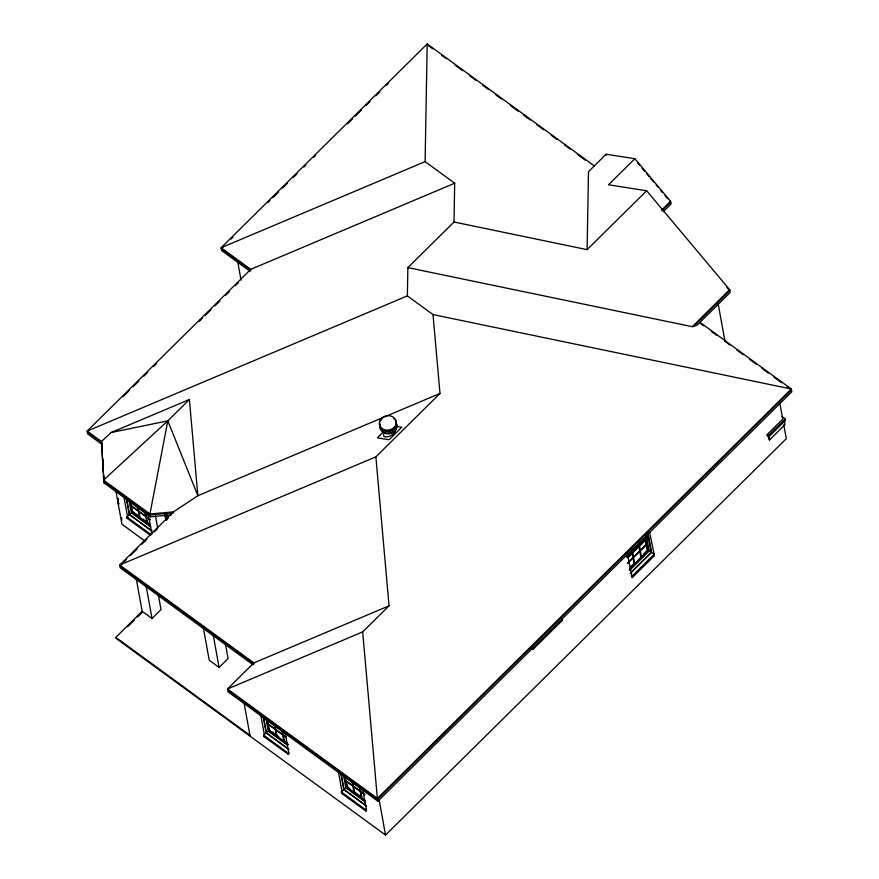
<?xml version="1.0" encoding="UTF-8"?>
<svg xmlns="http://www.w3.org/2000/svg" width="879" height="879" viewBox="0 0 879 879"><rect width="100%" height="100%" fill="white"/><g stroke="black" fill="none" stroke-linecap="round" stroke-linejoin="round"><path stroke-width="1.32" d="M433.017 314.594L439.983 393.462L375.882 456.86L389.034 605.829L253.833 662.92L227.474 688.993L227.991 691.784L377.882 801.198L791.836 391.792L791.331 389.001L433.017 314.594L407.373 295.882L407.878 267.623L454.003 222.002L454.696 183.217L425.106 161.615L427.194 43.95L594.303 165.911M454.003 222.002L587.106 249.647L588.49 171.658L606.103 154.232L634.869 158.725L670.534 201.258L671.051 204.06L663.293 211.729M380.025 424.568L380.398 429.227L382.761 432.27A8.504 7.208 -10.3 0 0 393.023 432.501A8.504 7.208 -10.3 0 0 396.528 424.03M380.003 427.392L380.189 425.491M253.24 664.909L120.225 567.823L119.709 565.032L173.46 511.875L197.863 495.712L189.392 399.495L167.823 420.832L149.946 513.984L150.452 516.775L171.35 514.907M383.486 434.204L384.057 436.687C388.65 437.885 395.759 434.16 395.627 429.073M427.194 43.95L221.123 247.757L221.629 250.559L250.119 271.347M223.233 246.768L221.288 248.691L250.878 270.282L250.713 269.359L221.123 247.757L425.106 161.615M231.012 239.077L232.957 237.154M267.952 202.544L269.897 200.621M272.809 197.742L278.643 191.974M282.533 188.128L287.389 183.315M293.223 177.547L297.113 173.701M303.914 166.977L305.859 165.054M313.638 157.363L315.583 155.44M347.655 123.719L352.523 118.907M355.435 116.028L361.269 110.26M366.125 105.447L370.015 101.601M375.849 95.833L379.739 91.987M386.54 85.263L388.485 83.34M123.357 396.407L129.191 390.628M133.092 386.782L138.926 381.003M143.793 376.19L147.694 372.333M153.528 366.565L156.451 363.675M199.28 321.307L202.203 318.429M205.126 315.539L210.971 309.76M214.861 305.903L219.728 301.09M225.562 295.322L229.463 291.465M235.297 285.686L238.22 282.796M150.353 535.3L127.136 518.357L126.884 516.962L129.279 514.589L126.356 498.536M152.155 531.081L129.565 514.589L131.356 512.82L129.092 500.327M150.661 526.301L132.213 512.842L133.114 511.952L137.454 515.116M127.136 518.357L127.73 517.764L124.071 497.635M126.598 559.319L119.885 565.966L254.009 663.854M130.444 555.517L137.157 548.881M141.958 544.134L146.76 539.387M154.429 531.795L157.308 528.949M167.867 518.5L165.955 520.401L164.955 515.05M783.771 424.711L786.309 438.687L385.54 835.05L115.984 638.308L115.808 637.374L142.167 611.312L152.034 618.508L161.022 609.619L158.385 595.116M127.697 626.727L134.531 619.959M137.454 617.069L142.343 612.245L136.179 578.338M634.869 158.725L608.51 184.799L646.658 190.754L729.647 289.707L730.163 292.509L697.091 325.208L692.267 326.68L407.878 267.623M383.167 432.138L377.355 437.885L389.122 439.731L401.725 427.26L396.495 426.447M587.106 249.647L646.658 190.754M661.821 209.883L670.534 201.258M661.986 210.817L670.71 202.192L670.227 201.84M203.236 627.276L209.235 660.25L219.091 667.447L228.079 658.569L225.442 644.054M377.882 801.198L377.377 798.396L227.474 688.993L362.675 631.902L389.034 605.829M285.049 732.383L288.949 753.841L288.356 754.435L264.03 736.679L263.777 735.284L266.172 732.921L263.25 716.857M289.048 749.413L266.458 732.921L268.249 731.141L265.985 718.648M287.554 744.623L269.106 731.163L270.007 730.273M264.03 736.679L264.623 736.097M692.267 326.68L729.647 289.707M693.872 326.197L729.823 290.641L729.339 290.301M288.356 754.435L288.697 752.446M362.873 790.342L366.532 810.471L365.928 811.064L341.601 793.308L341.349 791.913L343.744 789.54L340.832 773.487M366.631 806.032L344.041 789.551L345.832 787.771L343.557 775.278M365.137 801.252L346.689 787.793L347.59 786.903L347.128 784.343M341.601 793.308L342.206 792.715L338.305 771.246M366.279 809.076L365.928 811.064M626.881 556.055L636.297 546.749M638.176 544.892L645.702 537.443L646.691 538.157L626.925 557.715M626.958 556.253L645.713 537.706M532.289 648.966L532.949 649.449L562.307 620.42L561.395 618.541L562.307 620.42M627.32 556.473L646.197 537.794L645.746 535.333M628.024 557.44L647.724 537.97L647.01 534.091M627.617 562.857L632.924 557.616L632.034 552.671M646.504 544.178L640.319 550.309L639.418 545.365M627.705 563.329L633.012 558.077L634.133 564.252M646.592 544.65L640.395 550.77L641.516 556.945M630.276 567.219L634.979 562.56M643.45 554.188L647.219 550.463M629.716 568.625L647.713 550.825L645.604 539.245M629.375 569.801L648.208 551.177L645.878 538.366M629.54 570.46L649.229 550.99L646.735 537.245L647.724 537.97M782.046 416.547L785.266 418.898L785.518 420.294L768.751 436.885L767.433 435.918L767.18 434.523L782.749 419.118L779.904 403.417M767.433 435.918L768.685 435.808L769.455 440.005L785.024 424.601L784.266 420.404L782.321 422.327M768.751 436.885L768.488 435.49L785.266 418.898M773.553 430.996L776.476 428.106M630.573 572.833L651.207 552.43L647.57 532.465M630.342 573.339L651.548 552.364L648.142 533.641M654.174 554.286L654.426 555.682L632.265 577.602L632.012 576.206L654.174 554.286L651.548 552.364M636.429 572.361L638.352 570.449M646.065 562.835L649.911 559.022M150.452 516.775L104.052 482.923L101.448 441.522L111.204 432.512L189.392 399.495M439.983 393.462L197.885 495.701L167.823 420.832L103.546 480.121L149.946 513.984L173.46 511.875L173.624 512.809L150.111 514.918L103.711 481.055L103.425 475.726M454.696 183.217L250.713 269.359L87.164 431.095L87.669 433.896L101.953 444.313L102.382 452.3M407.373 295.882L87.164 431.095L101.448 441.522M375.882 456.86L119.709 565.032L253.833 662.92M111.204 432.512L167.823 420.832M119.247 503.788L118.357 503.876L117.885 498.47M428.469 45.686L432.897 48.916M441.752 55.377L446.18 58.607M455.036 65.079L462.783 70.727M469.419 75.572L476.055 80.418M482.703 85.263L488.23 89.306M495.976 94.965L501.513 98.997M510.369 105.458L518.116 111.117M523.642 115.149L530.29 119.994M536.926 124.84L543.563 129.696M551.309 135.344L556.846 139.387M564.593 145.035L570.13 149.078M577.877 154.726L585.623 160.385M700.167 322.472L791.331 389.001L377.377 798.396L362.675 631.902M700.343 323.406L703.639 325.801M711.32 331.416L716.814 335.426M724.505 341.041L729.988 345.04M736.58 349.853L743.173 354.666M749.765 359.478L756.347 364.28M761.84 368.29L768.433 373.103M773.927 377.102L781.607 382.717M787.101 386.727L791.496 389.935L377.552 799.33L227.65 689.927M767.18 434.523L768.488 435.49M769.455 440.005L768.026 435.336M649.229 550.99L651.207 552.43M654.426 555.682L649.383 531.059M631.353 575.723L632.012 576.206M632.265 577.602L627.221 552.99M532.037 647.57L532.949 649.449M87.34 432.028L101.612 442.456L101.953 444.313M134.245 503.942L137.498 506.315M127.96 499.964L149.474 515.665M131.465 505.755L138.256 510.71L137.355 505.777M150.243 519.467L146.364 516.632L145.694 512.929M131.542 506.216L138.344 511.182L139.464 517.346M150.331 519.928L146.452 517.094L147.573 523.269M142.881 519.071L148.298 523.038M150.485 525.4L132.663 512.391L130.784 502.052M131.356 512.82L150.727 526.95M129.279 514.589L151.386 530.729M126.884 516.962L151.21 534.707L151.803 534.124L148.155 514.05M144.87 540.981L121.939 524.236L115.797 490.493M265.711 718.319L267.886 719.901M276.566 726.23L278.731 727.812M347.634 778.102L349.809 779.684M357.401 785.233L359.566 786.815M264.854 718.297L286.378 733.998M342.436 774.915L348.886 779.629M351.04 781.2L358.577 786.694M360.731 788.265L363.95 790.617M268.359 724.087L275.149 729.043L274.479 725.34M286.169 737.085L283.258 734.965L282.588 731.262M345.93 780.706L352.732 785.661L351.831 780.728M364.719 794.418L360.84 791.583L360.159 787.881M268.436 724.549L275.237 729.504L276.358 735.679M286.257 737.547L283.346 735.426L284.466 741.601M346.018 781.178L352.809 786.134L353.929 792.309M364.807 794.88L360.917 792.045L362.038 798.22M272.182 731.866L278.687 736.613M285.203 741.36L287.367 742.942M347.59 786.903L349.765 788.485M354.094 791.649L360.61 796.407M288.345 744.436L269.556 730.724L267.677 720.384M364.95 800.351L347.139 787.342L345.26 777.003M268.249 731.141L287.62 745.282M345.832 787.771L365.203 801.901M266.172 732.921L288.279 749.062M343.744 789.54L365.862 805.68M263.777 735.284L288.103 753.039M341.349 791.913L366.532 810.471M115.808 637.374L249.933 735.273M383.233 429.6L383.793 430.139A6.702 5.681 -10.3 0 0 394.803 426.59M637.725 163.087L639.483 165.175M642.12 168.318L644.746 171.46M646.504 173.559L649.141 176.701M650.899 178.8L653.536 181.942M656.173 185.084L657.931 187.183M660.568 190.325L662.326 192.413M664.963 195.556L667.601 198.698M726.713 287.158L728.471 289.246M380.222 428.304L382.585 431.336A8.504 7.208 -10.3 0 0 392.858 431.567A8.504 7.208 -10.3 0 0 396.352 423.096M718.231 304.167L724.933 341.041M606.103 154.232L606.279 155.165M645.999 534.311L646.691 538.157M645.593 541.497L646.054 544.057M646.515 546.617L646.988 549.177M639.56 541.453L640.011 543.925M638.967 542.046L639.407 544.519M638.813 545.958L639.714 550.902L633.528 557.022L632.627 552.078M640.923 557.539L639.802 551.364L633.605 557.484L634.737 563.659M632.77 548.166L633.221 550.639M632.177 548.76L632.616 551.232M379.157 799.956L385.54 835.05M359.511 787.397L360.181 791.1L353.391 786.145L352.71 782.442M361.39 797.747L360.269 791.572L353.468 786.617L354.589 792.781M344.601 776.256L346.689 787.793M341.129 773.575L344.041 789.551M237.616 261.217L241.055 280.115M281.928 730.779L282.598 734.481L275.808 729.526L275.127 725.823M283.807 741.118L282.686 734.943L275.885 729.988L277.017 736.162M268.15 720.033L268.611 722.593M267.018 719.637L269.106 731.163M263.557 716.956L266.458 732.921M260.722 714.627L264.37 734.69M243.944 702.299L250.108 736.195M213.103 634.484L219.091 667.447M167.109 514.149L167.79 518.324M165.878 515.248L166.614 519.39M165.746 515.292L166.658 520.148M165.076 514.116L166.054 519.467M155.473 515.929L157.682 528.081M145.035 512.446L145.705 516.149L138.915 511.193L138.014 506.26M146.914 522.785L145.793 516.621L138.992 511.655L140.113 517.83M146.046 585.535L152.034 618.508M130.125 501.305L132.213 512.842M126.664 498.624L129.565 514.589M121.577 517.588L121.72 520.247M118.072 498.525L118.215 501.206M102.744 458.959L103.261 468.276M103.623 474.935L104.052 482.923M101.612 442.456L103.282 473.067M393.649 418.195A8.504 7.208 -10.3 0 1 390.518 430.611A8.504 7.208 -10.3 0 1 379.684 422.7M380.431 420.887A8.504 7.208 -10.3 0 1 381.695 419.272M383.892 429.534A8.504 7.208 -10.3 0 0 396.242 422.151A8.504 7.208 -10.3 0 0 383.211 417.031A8.504 7.208 -10.3 0 0 383.892 429.534"/></g></svg>
